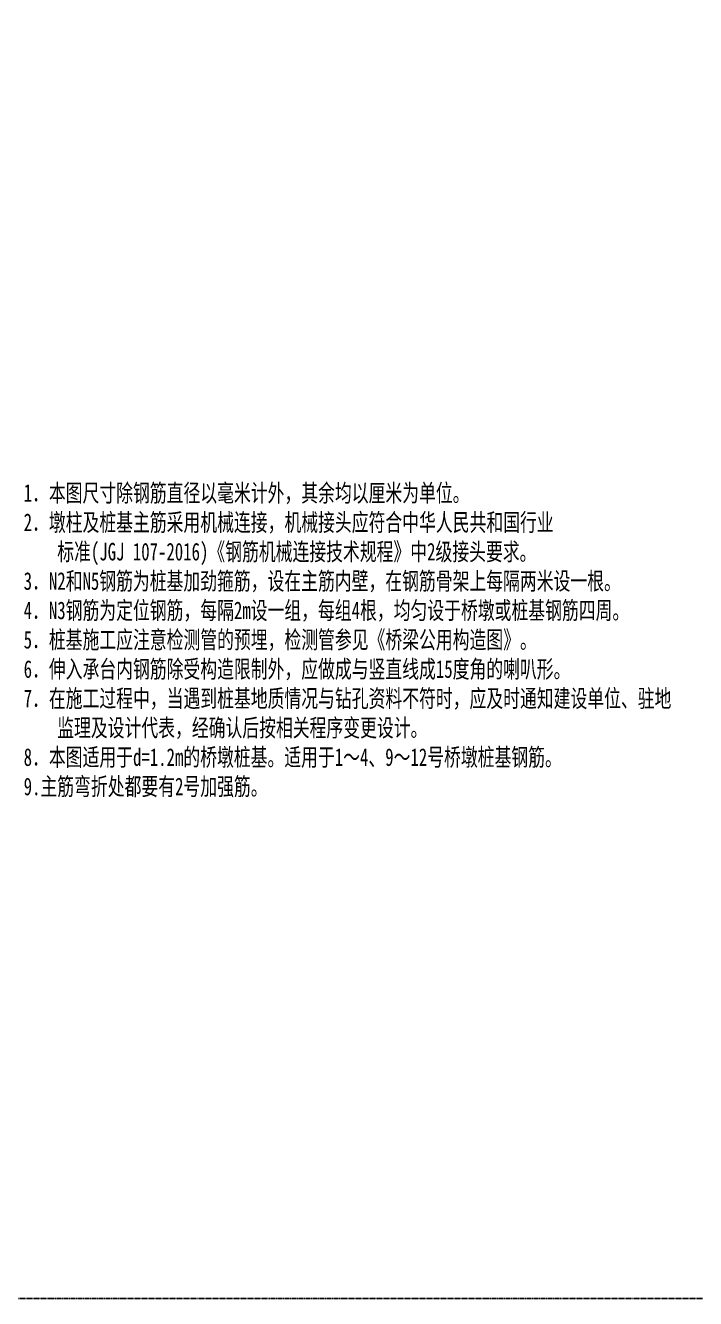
# Model space of a CAD drawing. Header units: millimetres. Extents: x 6150 to 57838, y -71710 to -30599.
# Drawn here: x 19687 to 24250, y -65852 to -57176 of the extents above; entities that cross this region are included whole.
import ezdxf

# ---------------------------------------------------------------- set-up
doc = ezdxf.new("R2010")
doc.units = ezdxf.units.MM
doc.linetypes.add('HIDDEN', pattern=[9.525, 6.35, -3.175])
doc.styles.add('仿宋', font='仿宋_GB2312.ttf', dxfattribs={"width": 0.7})

msp = doc.modelspace()

# ---------------------------------------------------------------- linework, layer by layer
at = {"linetype": 'HIDDEN'}
msp.add_lwpolyline([(6149.96, -50895.02), (31953.9, -50895.02), (31953.9, -65851.99), (6149.96, -65851.99)], close=True, dxfattribs=at)

# ---------------------------------------------------------------- texts
at = {"linetype": 'Continuous', "insert": (19446.51, -60101.84), "char_height": 120, "width": 2055796.7669, "attachment_point": 1, "style": '仿宋'}
msp.add_mtext('\\pt3720,5160;注：\\P\\pt0;    1．本图尺寸除钢筋直径以毫米计外，其余均以厘米为单位。\\P    2．墩柱及桩基主筋采用机械连接，机械接头应符合中华人民共和国行业\\P        标准(JGJ 107-2016)《钢筋机械连接技术规程》中2级接头要求。\\P    3．N2和N5钢筋为桩基加劲箍筋，设在主筋内壁，在钢筋骨架上每隔两米设一根。\\P    4．N3钢筋为定位钢筋，每隔2m设一组，每组4根，均匀设于桥墩或桩基钢筋四周。\\P    5．桩基施工应注意检测管的预埋，检测管参见《桥梁公用构造图》。\\P    6．伸入承台内钢筋除受构造限制外，应做成与竖直线成15度角的喇叭形。\\P    7．在施工过程中，当遇到桩基地质情况与钻孔资料不符时，应及时通知建设单位、驻地\\P        监理及设计代表，经确认后按相关程序变更设计。\\P    8．本图适用于d=1.2m的桥墩桩基。适用于1～4、9～12号桥墩桩基钢筋。\\P    9.主筋弯折处都要有2号加强筋。', dxfattribs=at)

doc.saveas('drawing.dxf')
